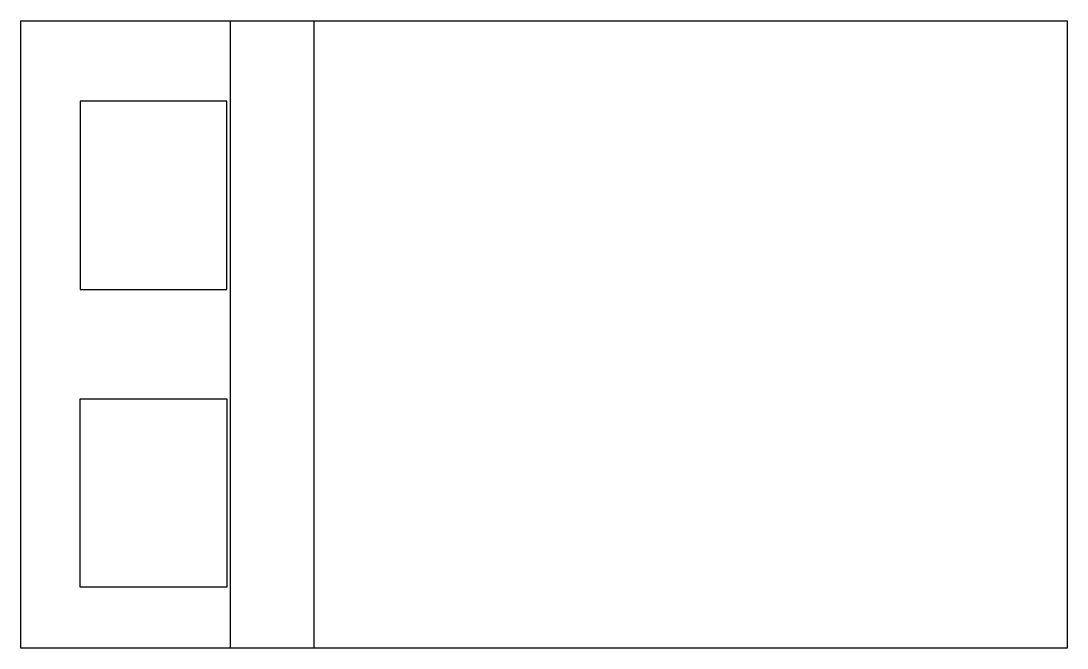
# Model space of a CAD drawing. Header units: millimetres. Extents: x -801 to -551, y 299 to 449.
import ezdxf

# ---------------------------------------------------------------- set-up
doc = ezdxf.new("R2010")
doc.units = ezdxf.units.MM

# ---------------------------------------------------------------- blocks, each defined once
blk = doc.blocks.new('yatak')
for p, q in [((0, 150), (50, 150)), ((50, 150), (50, 0)), ((70, 150), (70, 0))]:
    blk.add_line(p, q)
for points in [[(0, 150), (250, 150), (250, 0), (0, 0)], [(14.18, 85.79), (49.18, 85.79), (49.18, 130.79), (14.18, 130.79)], [(14.18, 59.61), (49.18, 59.61), (49.18, 14.61), (14.18, 14.61)]]:
    blk.add_lwpolyline(points, close=True)

msp = doc.modelspace()

# ---------------------------------------------------------------- block references
msp.add_blockref('yatak', (-800.52, 298.9))

doc.saveas('drawing.dxf')
